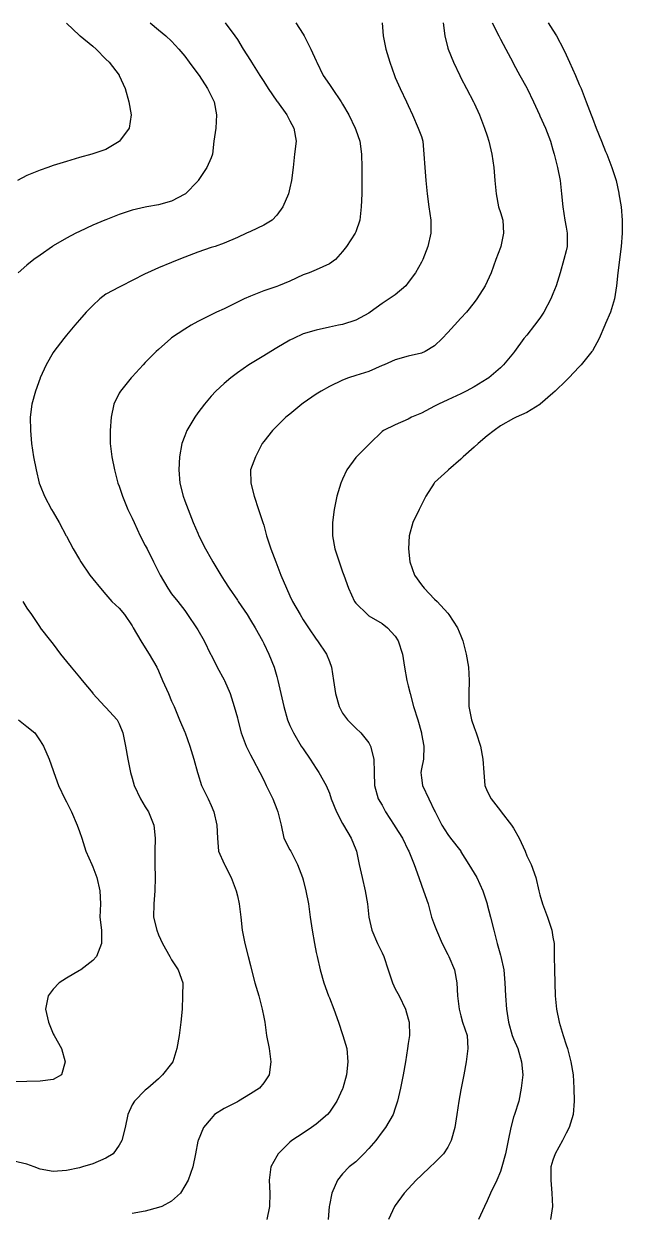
# Model space of a CAD drawing. Extents: x -729 to 771, y -779 to 721.
# Drawn here: x -348.3 to -198.6, y -162.1 to 135.4 of the extents above; entities that cross this region are included whole.
import ezdxf

# ---------------------------------------------------------------- set-up
doc = ezdxf.new("R2010")
doc.units = 0

msp = doc.modelspace()

# ---------------------------------------------------------------- linework, layer by layer
at = {"layer": 'CONTOURS'}
for points in [[(-337.6693, 135.5905, 156.472), (-334.3798, 132.5309, 156.472), (-334.2164, 132.388, 156.472), (-331.0903, 129.8436, 156.472), (-330.186, 129.0985, 156.472), (-327.8009, 126.6198, 156.472), (-326.9734, 125.8091, 156.472), (-324.5114, 122.587, 156.472), (-324.4572, 122.5196, 156.472), (-322.9753, 119.2301, 156.472), (-322.0901, 115.9407, 156.472), (-321.5048, 112.6512, 156.472), (-321.9552, 109.3617, 156.472), (-324.3717, 106.0722, 156.472), (-324.5114, 105.9673, 156.472), (-327.8009, 103.9742, 156.472), (-331.0903, 102.8623, 156.472), (-331.3266, 102.7828, 156.472), (-334.3798, 101.9742, 156.472), (-337.6693, 101.025, 156.472), (-340.9588, 99.9695, 156.472), (-342.3537, 99.4933, 156.472), (-344.2482, 98.8005, 156.472), (-347.5377, 97.477, 156.472), (-349.9106, 96.2038, 156.472)], [(-316.759, 135.6775, 166.472), (-314.643, 133.9315, 166.472), (-312.8188, 132.388, 166.472), (-311.3535, 131.0533, 166.472), (-309.582, 129.0985, 166.472), (-308.064, 127.2994, 166.472), (-306.9273, 125.8091, 166.472), (-304.7745, 122.8966, 166.472), (-304.502, 122.5196, 166.472), (-302.342, 119.2301, 166.472), (-301.4851, 117.4073, 166.472), (-300.7108, 115.9407, 166.472), (-300.0858, 112.6512, 166.472), (-300.2733, 109.3617, 166.472), (-300.7842, 106.0722, 166.472), (-301.1351, 102.7828, 166.472), (-301.4851, 101.8984, 166.472), (-302.5317, 99.4933, 166.472), (-304.6735, 96.2038, 166.472), (-304.7745, 96.1006, 166.472), (-307.8768, 92.9143, 166.472), (-308.064, 92.7942, 166.472), (-311.3535, 91.0246, 166.472), (-314.643, 90.1839, 166.472), (-317.5457, 89.6249, 166.472), (-317.9324, 89.5576, 166.472), (-321.2219, 88.777, 166.472), (-324.5114, 87.7203, 166.472), (-327.8009, 86.4301, 166.472), (-328.031, 86.3354, 166.472), (-331.0903, 85.0229, 166.472), (-334.3798, 83.5093, 166.472), (-335.2719, 83.0459, 166.472), (-337.6693, 81.7718, 166.472), (-340.9588, 79.8722, 166.472), (-341.1374, 79.7564, 166.472), (-344.2482, 77.5414, 166.472), (-345.7876, 76.467, 166.472), (-347.5377, 75.0919, 166.472), (-349.7357, 73.1775, 166.472)], [(-297.9964, 135.6775, 176.472), (-295.5341, 132.388, 176.472), (-294.9061, 131.4647, 176.472), (-293.4615, 129.0985, 176.472), (-291.6167, 126.2236, 176.472), (-291.3653, 125.8091, 176.472), (-289.2941, 122.5196, 176.472), (-288.3272, 121.0133, 176.472), (-287.1679, 119.2301, 176.472), (-285.0377, 116.1079, 176.472), (-284.9078, 115.9407, 176.472), (-282.5602, 112.6512, 176.472), (-281.7482, 111.1229, 176.472), (-280.8096, 109.3617, 176.472), (-280.1611, 106.0722, 176.472), (-280.5877, 102.7828, 176.472), (-280.9338, 99.4933, 176.472), (-281.353, 96.2038, 176.472), (-281.7482, 94.3563, 176.472), (-282.1171, 92.9143, 176.472), (-283.5606, 89.6249, 176.472), (-285.0377, 87.5558, 176.472), (-286.2183, 86.3354, 176.472), (-288.3272, 85.0852, 176.472), (-291.6167, 83.4787, 176.472), (-292.5979, 83.0459, 176.472), (-294.9061, 81.9334, 176.472), (-298.1956, 80.5507, 176.472), (-300.4994, 79.7564, 176.472), (-301.4851, 79.4329, 176.472), (-304.7745, 78.3189, 176.472), (-308.064, 77.0792, 176.472), (-309.5187, 76.467, 176.472), (-311.3535, 75.6955, 176.472), (-314.643, 74.3974, 176.472), (-317.421, 73.1775, 176.472), (-317.9324, 72.9235, 176.472), (-321.2219, 71.2191, 176.472), (-323.7774, 69.888, 176.472), (-324.5114, 69.5196, 176.472), (-327.8009, 67.7832, 176.472), (-329.3461, 66.5985, 176.472), (-331.0903, 64.9384, 176.472), (-332.7534, 63.3091, 176.472), (-334.3798, 61.4151, 176.472), (-335.5306, 60.0196, 176.472), (-337.6693, 57.5099, 176.472), (-338.3543, 56.7301, 176.472), (-340.8137, 53.4407, 176.472), (-340.9588, 53.1971, 176.472), (-342.7228, 50.1512, 176.472), (-344.2296, 46.8617, 176.472), (-344.2482, 46.8125, 176.472), (-345.3598, 43.5722, 176.472), (-346.2866, 40.2828, 176.472), (-346.72, 36.9933, 176.472), (-346.6699, 33.7038, 176.472), (-346.3789, 30.4143, 176.472), (-345.8994, 27.1249, 176.472), (-345.2273, 23.8354, 176.472), (-344.4652, 20.5459, 176.472), (-344.2482, 19.9363, 176.472), (-343.1157, 17.2564, 176.472), (-341.3586, 13.967, 176.472), (-340.9588, 13.2732, 176.472), (-339.4598, 10.6775, 176.472), (-337.7281, 7.388, 176.472), (-337.6693, 7.2845, 176.472), (-335.9593, 4.0985, 176.472), (-334.3798, 1.4285, 176.472), (-334.0247, 0.8091, 176.472), (-331.7979, -2.4804, 176.472), (-331.0903, -3.3751, 176.472), (-329.1222, -5.7699, 176.472), (-327.8009, -7.3307, 176.472), (-326.2779, -9.0593, 176.472), (-324.5114, -10.7058, 176.472), (-323.1483, -12.3488, 176.472), (-321.2219, -15.1729, 176.472), (-320.9413, -15.6383, 176.472), (-319.0461, -18.9278, 176.472), (-317.9324, -20.6921, 176.472), (-316.9395, -22.2172, 176.472), (-315.0208, -25.5067, 176.472), (-314.643, -26.3906, 176.472), (-313.6355, -28.7962, 176.472), (-312.1716, -32.0857, 176.472), (-311.3535, -33.9943, 176.472), (-310.72, -35.3751, 176.472), (-309.3523, -38.6646, 176.472), (-308.064, -41.7191, 176.472), (-307.9817, -41.9541, 176.472), (-306.786, -45.2436, 176.472), (-305.792, -48.533, 176.472), (-304.8508, -51.8225, 176.472), (-304.7745, -52.0717, 176.472), (-303.8399, -55.112, 176.472), (-302.2482, -58.4015, 176.472), (-301.4851, -60.1174, 176.472), (-300.7845, -61.6909, 176.472), (-300.0639, -64.9804, 176.472), (-299.8958, -68.2699, 176.472), (-299.6116, -71.5593, 176.472), (-298.1956, -74.6572, 176.472), (-298.1006, -74.8488, 176.472), (-296.4876, -78.1383, 176.472), (-295.2207, -81.4278, 176.472), (-294.9061, -82.7173, 176.472), (-294.449, -84.7172, 176.472), (-294.0422, -88.0067, 176.472), (-293.7399, -91.2962, 176.472), (-293.0363, -94.5857, 176.472), (-292.1921, -97.8751, 176.472), (-291.6167, -100.0902, 176.472), (-291.3589, -101.1646, 176.472), (-290.5696, -104.4541, 176.472), (-289.5737, -107.7436, 176.472), (-288.7027, -111.033, 176.472), (-288.3272, -113.0493, 176.472), (-288.054, -114.3225, 176.472), (-287.5917, -117.612, 176.472), (-286.9697, -120.9015, 176.472), (-286.5306, -124.1909, 176.472), (-286.9303, -127.4804, 176.472), (-288.3272, -129.4499, 176.472), (-289.4078, -130.7699, 176.472), (-291.6167, -132.2097, 176.472), (-294.6451, -134.0593, 176.472), (-294.9061, -134.1899, 176.472), (-298.1956, -135.8945, 176.472), (-300.6027, -137.3488, 176.472), (-301.4851, -138.3462, 176.472), (-303.3545, -140.6383, 176.472), (-304.7528, -143.9278, 176.472), (-304.7745, -144.0214, 176.472), (-305.3608, -147.2172, 176.472), (-306.0322, -150.5067, 176.472), (-307.2217, -153.7962, 176.472), (-308.064, -155.2406, 176.472), (-309.1712, -157.0857, 176.472), (-311.3535, -159.0602, 176.472), (-313.7764, -160.3751, 176.472), (-314.643, -160.6657, 176.472), (-317.9324, -161.5746, 176.472), (-321.2219, -162.1462, 176.472)], [(-280.2759, 135.6775, 186.472), (-278.4588, 132.7911, 186.472), (-278.2313, 132.388, 186.472), (-276.5095, 129.0985, 186.472), (-275.1693, 126.1593, 186.472), (-274.9937, 125.8091, 186.472), (-273.434, 122.5196, 186.472), (-271.8798, 120.2191, 186.472), (-271.2171, 119.2301, 186.472), (-268.9492, 115.9407, 186.472), (-268.5903, 115.3521, 186.472), (-267.0153, 112.6512, 186.472), (-265.4474, 109.3617, 186.472), (-265.3009, 108.9317, 186.472), (-264.3039, 106.0722, 186.472), (-263.8976, 102.7828, 186.472), (-263.7647, 99.4933, 186.472), (-263.7317, 96.2038, 186.472), (-263.7589, 92.9143, 186.472), (-263.9022, 89.6249, 186.472), (-264.2535, 86.3354, 186.472), (-265.3009, 83.3696, 186.472), (-265.4534, 83.0459, 186.472), (-267.5798, 79.7564, 186.472), (-268.5903, 78.4682, 186.472), (-270.4009, 76.467, 186.472), (-271.8798, 75.4179, 186.472), (-275.1693, 73.8663, 186.472), (-276.9628, 73.1775, 186.472), (-278.4588, 72.6352, 186.472), (-281.7482, 71.0584, 186.472), (-284.6017, 69.888, 186.472), (-285.0377, 69.7327, 186.472), (-288.3272, 68.6028, 186.472), (-291.6167, 67.3186, 186.472), (-293.1805, 66.5985, 186.472), (-294.9061, 65.7636, 186.472), (-298.1956, 64.1156, 186.472), (-300.141, 63.3091, 186.472), (-301.4851, 62.6465, 186.472), (-304.7745, 60.9875, 186.472), (-306.4919, 60.0196, 186.472), (-308.064, 59.0341, 186.472), (-311.3535, 56.8696, 186.472), (-311.5512, 56.7301, 186.472), (-314.643, 53.9821, 186.472), (-315.2285, 53.4407, 186.472), (-317.9324, 50.6707, 186.472), (-318.437, 50.1512, 186.472), (-321.2219, 47.1496, 186.472), (-321.4792, 46.8617, 186.472), (-324.1545, 43.5722, 186.472), (-324.5114, 43.0344, 186.472), (-325.7844, 40.2828, 186.472), (-326.4844, 36.9933, 186.472), (-326.7603, 33.7038, 186.472), (-326.7033, 30.4143, 186.472), (-326.3315, 27.1249, 186.472), (-325.6188, 23.8354, 186.472), (-324.7769, 20.5459, 186.472), (-324.5114, 19.7877, 186.472), (-323.6633, 17.2564, 186.472), (-322.286, 13.967, 186.472), (-321.2219, 11.7865, 186.472), (-320.7312, 10.6775, 186.472), (-319.2133, 7.388, 186.472), (-317.9324, 4.9528, 186.472), (-317.4995, 4.0985, 186.472), (-315.8659, 0.8091, 186.472), (-314.643, -1.6229, 186.472), (-314.2083, -2.4804, 186.472), (-312.3164, -5.7699, 186.472), (-311.3535, -7.171, 186.472), (-309.8056, -9.0593, 186.472), (-308.064, -11.317, 186.472), (-307.3702, -12.3488, 186.472), (-305.1293, -15.6383, 186.472), (-304.7745, -16.1975, 186.472), (-303.2322, -18.9278, 186.472), (-301.5979, -22.2172, 186.472), (-301.4851, -22.4433, 186.472), (-299.9314, -25.5067, 186.472), (-298.1956, -28.6756, 186.472), (-298.1311, -28.7962, 186.472), (-296.7434, -32.0857, 186.472), (-295.6984, -35.3751, 186.472), (-294.9061, -38.1746, 186.472), (-294.7738, -38.6646, 186.472), (-293.9275, -41.9541, 186.472), (-292.6962, -45.2436, 186.472), (-291.6167, -47.4284, 186.472), (-291.0564, -48.533, 186.472), (-289.3078, -51.8225, 186.472), (-288.3272, -53.7944, 186.472), (-287.6721, -55.112, 186.472), (-286.0653, -58.4015, 186.472), (-285.0377, -61.0026, 186.472), (-284.7649, -61.6909, 186.472), (-283.9907, -64.9804, 186.472), (-283.2828, -68.2699, 186.472), (-281.7482, -71.1904, 186.472), (-281.5416, -71.5593, 186.472), (-279.8707, -74.8488, 186.472), (-278.6164, -78.1383, 186.472), (-278.4588, -78.6881, 186.472), (-277.7423, -81.4278, 186.472), (-277.1231, -84.7172, 186.472), (-276.7213, -88.0067, 186.472), (-276.2184, -91.2962, 186.472), (-275.6343, -94.5857, 186.472), (-275.1693, -96.8888, 186.472), (-274.9735, -97.8751, 186.472), (-274.213, -101.1646, 186.472), (-273.29, -104.4541, 186.472), (-272.0702, -107.7436, 186.472), (-271.8798, -108.2208, 186.472), (-270.8113, -111.033, 186.472), (-269.6334, -114.3225, 186.472), (-268.5903, -117.345, 186.472), (-268.4915, -117.612, 186.472), (-267.5272, -120.9015, 186.472), (-267.3064, -124.1909, 186.472), (-267.6497, -127.4804, 186.472), (-268.5159, -130.7699, 186.472), (-268.5903, -130.9451, 186.472), (-269.9861, -134.0593, 186.472), (-271.8798, -136.8356, 186.472), (-272.3297, -137.3488, 186.472), (-275.1693, -139.8156, 186.472), (-276.3363, -140.6383, 186.472), (-278.4588, -142.0753, 186.472), (-281.2626, -143.9278, 186.472), (-281.7482, -144.3317, 186.472), (-284.7022, -147.2172, 186.472), (-285.0377, -147.8112, 186.472), (-286.5103, -150.5067, 186.472), (-286.9615, -153.7962, 186.472), (-286.81, -157.0857, 186.472), (-286.8729, -160.3751, 186.472), (-287.5667, -163.6646, 186.472)], [(-258.7219, 135.6625, 196.472), (-258.4294, 132.388, 196.472), (-257.7393, 129.0985, 196.472), (-256.7296, 125.8091, 196.472), (-255.6333, 122.5196, 196.472), (-255.4324, 122.0249, 196.472), (-254.1484, 119.2301, 196.472), (-252.5643, 115.9407, 196.472), (-252.143, 115.0286, 196.472), (-251.0802, 112.6512, 196.472), (-249.647, 109.3617, 196.472), (-248.8535, 107.1952, 196.472), (-248.4793, 106.0722, 196.472), (-248.2552, 102.7828, 196.472), (-248.0429, 99.4933, 196.472), (-247.7917, 96.2038, 196.472), (-247.4592, 92.9143, 196.472), (-247.0098, 89.6249, 196.472), (-246.5165, 86.3354, 196.472), (-246.5528, 83.0459, 196.472), (-247.2452, 79.7564, 196.472), (-248.5398, 76.467, 196.472), (-248.8535, 75.8449, 196.472), (-250.3756, 73.1775, 196.472), (-252.143, 70.677, 196.472), (-252.7835, 69.888, 196.472), (-255.4324, 67.6746, 196.472), (-256.9056, 66.5985, 196.472), (-258.7219, 65.4659, 196.472), (-261.6657, 63.3091, 196.472), (-262.0114, 63.0736, 196.472), (-265.3009, 61.2804, 196.472), (-268.5903, 60.2408, 196.472), (-269.6093, 60.0196, 196.472), (-271.8798, 59.5255, 196.472), (-275.1693, 58.7964, 196.472), (-278.4588, 57.8631, 196.472), (-280.861, 56.7301, 196.472), (-281.7482, 56.2828, 196.472), (-285.0377, 54.3421, 196.472), (-286.5683, 53.4407, 196.472), (-288.3272, 52.3984, 196.472), (-291.6167, 50.3921, 196.472), (-291.997, 50.1512, 196.472), (-294.9061, 48.0945, 196.472), (-296.5515, 46.8617, 196.472), (-298.1956, 45.4848, 196.472), (-300.3032, 43.5722, 196.472), (-301.4851, 42.2816, 196.472), (-303.1059, 40.2828, 196.472), (-304.7745, 38.1067, 196.472), (-305.5464, 36.9933, 196.472), (-307.5116, 33.7038, 196.472), (-308.064, 32.3761, 196.472), (-308.8168, 30.4143, 196.472), (-309.4115, 27.1249, 196.472), (-309.556, 23.8354, 196.472), (-309.303, 20.5459, 196.472), (-308.4728, 17.2564, 196.472), (-308.064, 16.114, 196.472), (-307.2444, 13.967, 196.472), (-305.9405, 10.6775, 196.472), (-304.7745, 7.9887, 196.472), (-304.5266, 7.388, 196.472), (-302.8898, 4.0985, 196.472), (-301.4851, 1.5737, 196.472), (-301.0555, 0.8091, 196.472), (-299.0461, -2.4804, 196.472), (-298.1956, -3.8215, 196.472), (-296.9409, -5.7699, 196.472), (-294.9061, -8.7465, 196.472), (-294.6887, -9.0593, 196.472), (-292.4911, -12.3488, 196.472), (-291.6167, -13.7596, 196.472), (-290.4947, -15.6383, 196.472), (-288.6429, -18.9278, 196.472), (-288.3272, -19.546, 196.472), (-287.0282, -22.2172, 196.472), (-285.6805, -25.5067, 196.472), (-285.0377, -27.8579, 196.472), (-284.781, -28.7962, 196.472), (-284.0497, -32.0857, 196.472), (-283.3185, -35.3751, 196.472), (-282.3589, -38.6646, 196.472), (-281.7482, -40.1122, 196.472), (-280.8978, -41.9541, 196.472), (-278.9205, -45.2436, 196.472), (-278.4588, -45.9635, 196.472), (-276.6656, -48.533, 196.472), (-275.1693, -50.8427, 196.472), (-274.5047, -51.8225, 196.472), (-272.6587, -55.112, 196.472), (-271.8798, -57.019, 196.472), (-271.4277, -58.4015, 196.472), (-270.1326, -61.6909, 196.472), (-268.5903, -64.6261, 196.472), (-268.3857, -64.9804, 196.472), (-266.4474, -68.2699, 196.472), (-265.3009, -71.0995, 196.472), (-265.1169, -71.5593, 196.472), (-264.4115, -74.8488, 196.472), (-263.6491, -78.1383, 196.472), (-262.9286, -81.4278, 196.472), (-262.3659, -84.7172, 196.472), (-262.0162, -88.0067, 196.472), (-262.0114, -88.031, 196.472), (-261.2735, -91.2962, 196.472), (-259.8588, -94.5857, 196.472), (-258.7219, -96.9575, 196.472), (-258.3051, -97.8751, 196.472), (-257.1522, -101.1646, 196.472), (-256.0737, -104.4541, 196.472), (-255.4324, -105.9788, 196.472), (-254.4625, -107.7436, 196.472), (-252.8564, -111.033, 196.472), (-252.143, -113.4548, 196.472), (-251.9266, -114.3225, 196.472), (-251.8803, -117.612, 196.472), (-252.143, -119.6092, 196.472), (-252.3095, -120.9015, 196.472), (-252.8757, -124.1909, 196.472), (-253.463, -127.4804, 196.472), (-254.0656, -130.7699, 196.472), (-254.8307, -134.0593, 196.472), (-255.4324, -135.7662, 196.472), (-255.9538, -137.3488, 196.472), (-257.8552, -140.6383, 196.472), (-258.7219, -141.7503, 196.472), (-260.3083, -143.9278, 196.472), (-262.0114, -145.9236, 196.472), (-263.2333, -147.2172, 196.472), (-265.3009, -149.2039, 196.472), (-266.9431, -150.5067, 196.472), (-268.5903, -152.2555, 196.472), (-269.826, -153.7962, 196.472), (-271.29, -157.0857, 196.472), (-271.8798, -160.0385, 196.472), (-271.9359, -160.3751, 196.472), (-272.178, -163.6646, 196.472)], [(-243.4129, 135.6775, 206.472), (-243.0369, 132.388, 206.472), (-242.2745, 129.3181, 206.472), (-242.2152, 129.0985, 206.472), (-240.8508, 125.8091, 206.472), (-239.2701, 122.5196, 206.472), (-238.9851, 121.9236, 206.472), (-237.5878, 119.2301, 206.472), (-235.8784, 115.9407, 206.472), (-235.6956, 115.5473, 206.472), (-234.3216, 112.6512, 206.472), (-233.0807, 109.3617, 206.472), (-232.4061, 107.3934, 206.472), (-231.9876, 106.0722, 206.472), (-231.237, 102.7828, 206.472), (-230.7653, 99.4933, 206.472), (-230.463, 96.2038, 206.472), (-230.1616, 92.9143, 206.472), (-229.5509, 89.6249, 206.472), (-229.1167, 88.211, 206.472), (-228.5323, 86.3354, 206.472), (-228.3303, 83.0459, 206.472), (-229.0137, 79.7564, 206.472), (-229.1167, 79.4966, 206.472), (-230.2575, 76.467, 206.472), (-231.4095, 73.1775, 206.472), (-232.4061, 71.0079, 206.472), (-232.9569, 69.888, 206.472), (-235.0233, 66.5985, 206.472), (-235.6956, 65.6962, 206.472), (-237.6281, 63.3091, 206.472), (-238.9851, 61.7882, 206.472), (-240.6239, 60.0196, 206.472), (-242.2745, 58.2357, 206.472), (-243.6798, 56.7301, 206.472), (-245.564, 54.8657, 206.472), (-247.9306, 53.4407, 206.472), (-248.8535, 53.0578, 206.472), (-252.143, 52.3336, 206.472), (-255.4324, 51.3676, 206.472), (-258.1968, 50.1512, 206.472), (-258.7219, 49.9186, 206.472), (-262.0114, 48.487, 206.472), (-265.3009, 47.4936, 206.472), (-267.0934, 46.8617, 206.472), (-268.5903, 46.2599, 206.472), (-271.8798, 44.6868, 206.472), (-273.9059, 43.5722, 206.472), (-275.1693, 42.7752, 206.472), (-278.4588, 40.5143, 206.472), (-278.7699, 40.2828, 206.472), (-281.7482, 37.819, 206.472), (-282.7661, 36.9933, 206.472), (-285.0377, 34.7763, 206.472), (-286.0988, 33.7038, 206.472), (-288.3272, 30.9677, 206.472), (-288.7094, 30.4143, 206.472), (-290.4002, 27.1249, 206.472), (-291.5962, 23.8354, 206.472), (-291.5361, 20.5459, 206.472), (-290.7295, 17.2564, 206.472), (-289.6208, 13.967, 206.472), (-288.537, 10.6775, 206.472), (-288.3272, 9.9846, 206.472), (-287.6333, 7.388, 206.472), (-286.5174, 4.0985, 206.472), (-285.2871, 0.8091, 206.472), (-285.0377, 0.2055, 206.472), (-283.9966, -2.4804, 206.472), (-282.6214, -5.7699, 206.472), (-281.7482, -7.6781, 206.472), (-281.0907, -9.0593, 206.472), (-279.2359, -12.3488, 206.472), (-278.4588, -13.6602, 206.472), (-277.1263, -15.6383, 206.472), (-275.1693, -18.524, 206.472), (-274.8902, -18.9278, 206.472), (-272.6007, -22.2172, 206.472), (-271.8798, -24.1103, 206.472), (-271.3941, -25.5067, 206.472), (-270.8982, -28.7962, 206.472), (-270.3997, -32.0857, 206.472), (-269.4307, -35.3751, 206.472), (-268.5903, -36.9825, 206.472), (-267.3505, -38.6646, 206.472), (-265.3009, -40.7393, 206.472), (-264.042, -41.9541, 206.472), (-262.0114, -44.4234, 206.472), (-261.5813, -45.2436, 206.472), (-260.7937, -48.533, 206.472), (-260.6718, -51.8225, 206.472), (-260.6283, -55.112, 206.472), (-259.6745, -58.4015, 206.472), (-258.7219, -60.0534, 206.472), (-257.8139, -61.6909, 206.472), (-255.7059, -64.9804, 206.472), (-255.4324, -65.424, 206.472), (-253.6363, -68.2699, 206.472), (-252.143, -71.247, 206.472), (-251.9789, -71.5593, 206.472), (-250.6997, -74.8488, 206.472), (-249.5108, -78.1383, 206.472), (-248.8535, -80.0303, 206.472), (-248.3073, -81.4278, 206.472), (-247.1916, -84.7172, 206.472), (-246.3271, -88.0067, 206.472), (-245.564, -89.9931, 206.472), (-245.1361, -91.2962, 206.472), (-243.6843, -94.5857, 206.472), (-242.2745, -97.3253, 206.472), (-242.005, -97.8751, 206.472), (-240.5953, -101.1646, 206.472), (-240.0246, -104.4541, 206.472), (-239.8321, -107.7436, 206.472), (-239.4092, -111.033, 206.472), (-238.9851, -112.7409, 206.472), (-238.5523, -114.3225, 206.472), (-237.4231, -117.612, 206.472), (-237.2535, -120.9015, 206.472), (-237.6604, -124.1909, 206.472), (-238.2862, -127.4804, 206.472), (-238.9025, -130.7699, 206.472), (-238.9851, -131.1797, 206.472), (-239.5271, -134.0593, 206.472), (-240.0229, -137.3488, 206.472), (-240.5203, -140.6383, 206.472), (-241.403, -143.9278, 206.472), (-242.2745, -145.5615, 206.472), (-243.3554, -147.2172, 206.472), (-245.564, -149.4446, 206.472), (-246.6979, -150.5067, 206.472), (-248.8535, -152.5646, 206.472), (-250.1894, -153.7962, 206.472), (-252.143, -155.9989, 206.472), (-253.1483, -157.0857, 206.472), (-255.4324, -160.1642, 206.472), (-255.5767, -160.3751, 206.472), (-257.1083, -163.6646, 206.472)], [(-231.2079, 135.6775, 216.472), (-229.5338, 132.388, 216.472), (-229.1167, 131.5859, 216.472), (-227.768, 129.0985, 216.472), (-226.0216, 125.8091, 216.472), (-225.8272, 125.4494, 216.472), (-224.2101, 122.5196, 216.472), (-222.5377, 119.4205, 216.472), (-222.4347, 119.2301, 216.472), (-220.8645, 115.9407, 216.472), (-219.3536, 112.6512, 216.472), (-219.2482, 112.4203, 216.472), (-217.8608, 109.3617, 216.472), (-216.5858, 106.0722, 216.472), (-215.9588, 103.8824, 216.472), (-215.6507, 102.7828, 216.472), (-214.8105, 99.4933, 216.472), (-214.1847, 96.2038, 216.472), (-213.8074, 92.9143, 216.472), (-213.5189, 89.6249, 216.472), (-212.9714, 86.3354, 216.472), (-212.6693, 84.5746, 216.472), (-212.4095, 83.0459, 216.472), (-212.3835, 79.7564, 216.472), (-212.6693, 78.6774, 216.472), (-213.2865, 76.467, 216.472), (-214.1542, 73.1775, 216.472), (-215.176, 69.888, 216.472), (-215.9588, 67.8896, 216.472), (-216.5121, 66.5985, 216.472), (-218.2096, 63.3091, 216.472), (-219.2482, 61.7994, 216.472), (-220.5673, 60.0196, 216.472), (-222.5377, 57.5731, 216.472), (-223.2237, 56.7301, 216.472), (-225.5872, 53.4407, 216.472), (-225.8272, 53.1405, 216.472), (-228.3061, 50.1512, 216.472), (-229.1167, 49.4075, 216.472), (-232.0051, 46.8617, 216.472), (-232.4061, 46.5986, 216.472), (-235.6956, 44.6199, 216.472), (-237.7041, 43.5722, 216.472), (-238.9851, 42.9003, 216.472), (-242.2745, 41.3475, 216.472), (-244.5956, 40.2828, 216.472), (-245.564, 39.7745, 216.472), (-248.8535, 38.0127, 216.472), (-251.3287, 36.9933, 216.472), (-252.143, 36.5582, 216.472), (-255.4324, 35.1259, 216.472), (-258.3417, 33.7038, 216.472), (-258.7219, 33.4111, 216.472), (-261.7691, 30.4143, 216.472), (-262.0114, 30.1933, 216.472), (-265.1112, 27.1249, 216.472), (-265.3009, 26.9255, 216.472), (-267.4957, 23.8354, 216.472), (-268.5903, 21.5182, 216.472), (-269.0288, 20.5459, 216.472), (-270.006, 17.2564, 216.472), (-270.6843, 13.967, 216.472), (-271.075, 10.6775, 216.472), (-271.0997, 7.388, 216.472), (-270.4888, 4.0985, 216.472), (-269.4824, 0.8091, 216.472), (-268.5903, -1.6321, 216.472), (-268.2788, -2.4804, 216.472), (-267.1335, -5.7699, 216.472), (-265.6072, -9.0593, 216.472), (-265.3009, -9.4791, 216.472), (-262.3718, -12.3488, 216.472), (-262.0114, -12.6635, 216.472), (-258.7219, -14.5962, 216.472), (-257.3684, -15.6383, 216.472), (-255.4324, -17.7838, 216.472), (-254.6875, -18.9278, 216.472), (-253.6057, -22.2172, 216.472), (-253.1312, -25.5067, 216.472), (-252.4925, -28.7962, 216.472), (-252.143, -30.1475, 216.472), (-251.7185, -32.0857, 216.472), (-250.8188, -35.3751, 216.472), (-249.8066, -38.6646, 216.472), (-248.8866, -41.9541, 216.472), (-248.8535, -42.1472, 216.472), (-248.2613, -45.2436, 216.472), (-248.3372, -48.533, 216.472), (-248.8535, -50.9404, 216.472), (-249.021, -51.8225, 216.472), (-248.8535, -53.1553, 216.472), (-248.573, -55.112, 216.472), (-247.0259, -58.4015, 216.472), (-245.564, -61.4462, 216.472), (-245.4491, -61.6909, 216.472), (-243.7467, -64.9804, 216.472), (-242.2745, -67.3769, 216.472), (-241.6196, -68.2699, 216.472), (-239.0463, -71.5593, 216.472), (-238.9851, -71.6659, 216.472), (-236.9759, -74.8488, 216.472), (-235.6956, -77.0258, 216.472), (-235.0174, -78.1383, 216.472), (-233.5188, -81.4278, 216.472), (-232.4446, -84.7172, 216.472), (-232.4061, -84.8744, 216.472), (-231.6286, -88.0067, 216.472), (-230.7796, -91.2962, 216.472), (-229.8943, -94.5857, 216.472), (-229.1167, -97.5294, 216.472), (-229.0351, -97.8751, 216.472), (-228.2241, -101.1646, 216.472), (-227.9783, -104.4541, 216.472), (-227.8061, -107.7436, 216.472), (-227.5649, -111.033, 216.472), (-227.1063, -114.3225, 216.472), (-226.1813, -117.612, 216.472), (-225.8272, -118.4948, 216.472), (-224.7467, -120.9015, 216.472), (-223.8031, -124.1909, 216.472), (-223.5345, -127.4804, 216.472), (-223.8907, -130.7699, 216.472), (-224.4818, -134.0593, 216.472), (-225.6029, -137.3488, 216.472), (-225.8272, -138.0539, 216.472), (-226.528, -140.6383, 216.472), (-227.1901, -143.9278, 216.472), (-227.8043, -147.2172, 216.472), (-228.72, -150.5067, 216.472), (-229.1167, -151.6479, 216.472), (-230.0372, -153.7962, 216.472), (-231.5471, -157.0857, 216.472), (-232.4061, -158.9797, 216.472), (-233.1145, -160.3751, 216.472), (-234.6232, -163.6646, 216.472)], [(-217.1364, 135.6775, 226.472), (-215.9588, 133.8341, 226.472), (-215.1095, 132.388, 226.472), (-213.3299, 129.0985, 226.472), (-212.6693, 127.6908, 226.472), (-211.7892, 125.8091, 226.472), (-210.3067, 122.5196, 226.472), (-209.3798, 120.2126, 226.472), (-208.9056, 119.2301, 226.472), (-207.6178, 115.9407, 226.472), (-206.4229, 112.6512, 226.472), (-206.0903, 111.8079, 226.472), (-205.1505, 109.3617, 226.472), (-203.8411, 106.0722, 226.472), (-202.8009, 103.4921, 226.472), (-202.5054, 102.7828, 226.472), (-201.2195, 99.4933, 226.472), (-200.1898, 96.2038, 226.472), (-199.5114, 93.0671, 226.472), (-199.48, 92.9143, 226.472), (-198.9415, 89.6249, 226.472), (-198.6553, 86.3354, 226.472), (-198.6421, 83.0459, 226.472), (-198.8871, 79.7564, 226.472), (-199.3365, 76.467, 226.472), (-199.5114, 75.0263, 226.472), (-199.7522, 73.1775, 226.472), (-200.0788, 69.888, 226.472), (-200.5951, 66.5985, 226.472), (-201.5441, 63.3091, 226.472), (-202.8009, 60.4408, 226.472), (-202.9874, 60.0196, 226.472), (-204.3657, 56.7301, 226.472), (-206.0903, 53.6574, 226.472), (-206.2287, 53.4407, 226.472), (-208.9248, 50.1512, 226.472), (-209.3798, 49.6655, 226.472), (-212.0313, 46.8617, 226.472), (-212.6693, 46.2437, 226.472), (-215.3761, 43.5722, 226.472), (-215.9588, 43.0102, 226.472), (-219.1768, 40.2828, 226.472), (-219.2482, 40.225, 226.472), (-222.5377, 38.1977, 226.472), (-225.1883, 36.9933, 226.472), (-225.8272, 36.692, 226.472), (-229.1167, 34.8342, 226.472), (-230.6931, 33.7038, 226.472), (-232.4061, 32.3675, 226.472), (-234.713, 30.4143, 226.472), (-235.6956, 29.5422, 226.472), (-238.3944, 27.1249, 226.472), (-238.9851, 26.5166, 226.472), (-242.0971, 23.8354, 226.472), (-242.2745, 23.6697, 226.472), (-245.564, 20.6712, 226.472), (-245.6646, 20.5459, 226.472), (-247.7476, 17.2564, 226.472), (-248.8535, 15.0978, 226.472), (-249.4082, 13.967, 226.472), (-250.985, 10.6775, 226.472), (-251.8936, 7.388, 226.472), (-252.1329, 4.0985, 226.472), (-251.7852, 0.8091, 226.472), (-250.6251, -2.4804, 226.472), (-248.8535, -4.8768, 226.472), (-248.1559, -5.7699, 226.472), (-245.564, -8.4475, 226.472), (-244.9679, -9.0593, 226.472), (-242.2745, -12.0114, 226.472), (-242.0028, -12.3488, 226.472), (-239.8762, -15.6383, 226.472), (-238.9851, -17.6324, 226.472), (-238.4722, -18.9278, 226.472), (-237.6567, -22.2172, 226.472), (-237.1239, -25.5067, 226.472), (-236.9483, -28.7962, 226.472), (-237.0094, -32.0857, 226.472), (-237.0163, -35.3751, 226.472), (-236.3696, -38.6646, 226.472), (-235.6956, -40.6157, 226.472), (-235.1877, -41.9541, 226.472), (-234.103, -45.2436, 226.472), (-233.4862, -48.533, 226.472), (-233.2956, -51.8225, 226.472), (-232.9699, -55.112, 226.472), (-232.4061, -56.475, 226.472), (-231.3917, -58.4015, 226.472), (-229.1167, -61.4153, 226.472), (-228.8991, -61.6909, 226.472), (-226.3697, -64.9804, 226.472), (-225.8272, -65.7551, 226.472), (-224.4151, -68.2699, 226.472), (-222.953, -71.5593, 226.472), (-222.5377, -72.664, 226.472), (-221.4201, -74.8488, 226.472), (-220.2708, -78.1383, 226.472), (-219.5274, -81.4278, 226.472), (-219.2482, -82.4733, 226.472), (-218.5859, -84.7172, 226.472), (-217.2966, -88.0067, 226.472), (-216.244, -91.2962, 226.472), (-215.9588, -93.064, 226.472), (-215.6985, -94.5857, 226.472), (-215.6407, -97.8751, 226.472), (-215.5568, -101.1646, 226.472), (-215.5037, -104.4541, 226.472), (-215.3942, -107.7436, 226.472), (-215.0653, -111.033, 226.472), (-214.4276, -114.3225, 226.472), (-213.4046, -117.612, 226.472), (-212.6693, -119.9405, 226.472), (-212.3524, -120.9015, 226.472), (-211.4639, -124.1909, 226.472), (-210.9457, -127.4804, 226.472), (-210.7572, -130.7699, 226.472), (-210.6805, -134.0593, 226.472), (-210.9478, -137.3488, 226.472), (-211.9072, -140.6383, 226.472), (-212.6693, -142.0839, 226.472), (-213.5848, -143.9278, 226.472), (-215.3796, -147.2172, 226.472), (-215.9588, -148.769, 226.472), (-216.4711, -150.5067, 226.472), (-216.5159, -153.7962, 226.472), (-216.2679, -157.0857, 226.472), (-216.1126, -160.3751, 226.472), (-216.6136, -163.6646, 226.472)], [(-348.5534, -9.0593, 166.472), (-347.5377, -10.7267, 166.472), (-346.4425, -12.3488, 166.472), (-344.2482, -15.5988, 166.472), (-344.2176, -15.6383, 166.472), (-341.6199, -18.9278, 166.472), (-340.9588, -19.7518, 166.472), (-339.181, -22.2172, 166.472), (-337.6693, -24.0821, 166.472), (-336.509, -25.5067, 166.472), (-334.3798, -27.9713, 166.472), (-333.6943, -28.7962, 166.472), (-331.0903, -32.0369, 166.472), (-331.0504, -32.0857, 166.472), (-328.0276, -35.3751, 166.472), (-327.8009, -35.6111, 166.472), (-325.0035, -38.6646, 166.472), (-324.5114, -39.6455, 166.472), (-323.5971, -41.9541, 166.472), (-322.8618, -45.2436, 166.472), (-322.3005, -48.533, 166.472), (-321.6623, -51.8225, 166.472), (-321.2219, -53.2395, 166.472), (-320.6879, -55.112, 166.472), (-319.1555, -58.4015, 166.472), (-317.9324, -60.4204, 166.472), (-317.1263, -61.6909, 166.472), (-315.7921, -64.9804, 166.472), (-315.4372, -68.2699, 166.472), (-315.5656, -71.5593, 166.472), (-315.5647, -74.8488, 166.472), (-315.4574, -78.1383, 166.472), (-315.5341, -81.4278, 166.472), (-315.7691, -84.7172, 166.472), (-315.8931, -88.0067, 166.472), (-315.0827, -91.2962, 166.472), (-314.643, -92.4332, 166.472), (-313.6332, -94.5857, 166.472), (-311.7981, -97.8751, 166.472), (-311.3535, -98.6663, 166.472), (-309.7465, -101.1646, 166.472), (-308.5272, -104.4541, 166.472), (-308.5918, -107.7436, 166.472), (-308.7481, -111.033, 166.472), (-309.0244, -114.3225, 166.472), (-309.4488, -117.612, 166.472), (-310.0095, -120.9015, 166.472), (-311.032, -124.1909, 166.472), (-311.3535, -124.6264, 166.472), (-313.6552, -127.4804, 166.472), (-314.643, -128.4332, 166.472), (-317.3118, -130.7699, 166.472), (-317.9324, -131.3059, 166.472), (-320.6588, -134.0593, 166.472), (-321.2219, -134.938, 166.472), (-322.3295, -137.3488, 166.472), (-322.9583, -140.6383, 166.472), (-323.8369, -143.9278, 166.472), (-324.5114, -145.077, 166.472), (-326.0118, -147.2172, 166.472), (-327.8009, -148.3343, 166.472), (-331.0903, -149.7125, 166.472), (-333.6768, -150.5067, 166.472), (-334.3798, -150.7166, 166.472), (-337.6693, -151.4254, 166.472), (-340.9588, -151.657, 166.472), (-344.2482, -151.0407, 166.472), (-345.7704, -150.5067, 166.472), (-347.5377, -149.8329, 166.472), (-350.8272, -149.0881, 166.472)], [(-349.6641, -38.6646, 156.472), (-347.5377, -40.3532, 156.472), (-345.5802, -41.9541, 156.472), (-344.2482, -43.8961, 156.472), (-343.386, -45.2436, 156.472), (-341.9918, -48.533, 156.472), (-340.9588, -51.367, 156.472), (-340.8212, -51.8225, 156.472), (-339.6179, -55.112, 156.472), (-338.0786, -58.4015, 156.472), (-337.6693, -59.1756, 156.472), (-336.421, -61.6909, 156.472), (-334.9583, -64.9804, 156.472), (-334.3798, -66.6015, 156.472), (-333.7872, -68.2699, 156.472), (-332.8289, -71.5593, 156.472), (-331.3308, -74.8488, 156.472), (-331.0903, -75.4112, 156.472), (-330.051, -78.1383, 156.472), (-329.3433, -81.4278, 156.472), (-329.1353, -84.7172, 156.472), (-329.2784, -88.0067, 156.472), (-328.9149, -91.2962, 156.472), (-328.9221, -94.5857, 156.472), (-330.1769, -97.8751, 156.472), (-331.0903, -98.8547, 156.472), (-334.0208, -101.1646, 156.472), (-334.3798, -101.3525, 156.472), (-337.6693, -103.2679, 156.472), (-339.4859, -104.4541, 156.472), (-340.9588, -106.0403, 156.472), (-342.2462, -107.7436, 156.472), (-342.88, -111.033, 156.472), (-342.1561, -114.3225, 156.472), (-340.9588, -117.1817, 156.472), (-340.7611, -117.612, 156.472), (-338.8933, -120.9015, 156.472), (-337.9683, -124.1909, 156.472), (-338.926, -127.4804, 156.472), (-340.9588, -128.5983, 156.472), (-344.2482, -129.0351, 156.472), (-347.5377, -129.1675, 156.472), (-350.8272, -129.2018, 156.472)]]:
    msp.add_polyline3d(points, dxfattribs=at)

doc.saveas('drawing.dxf')
